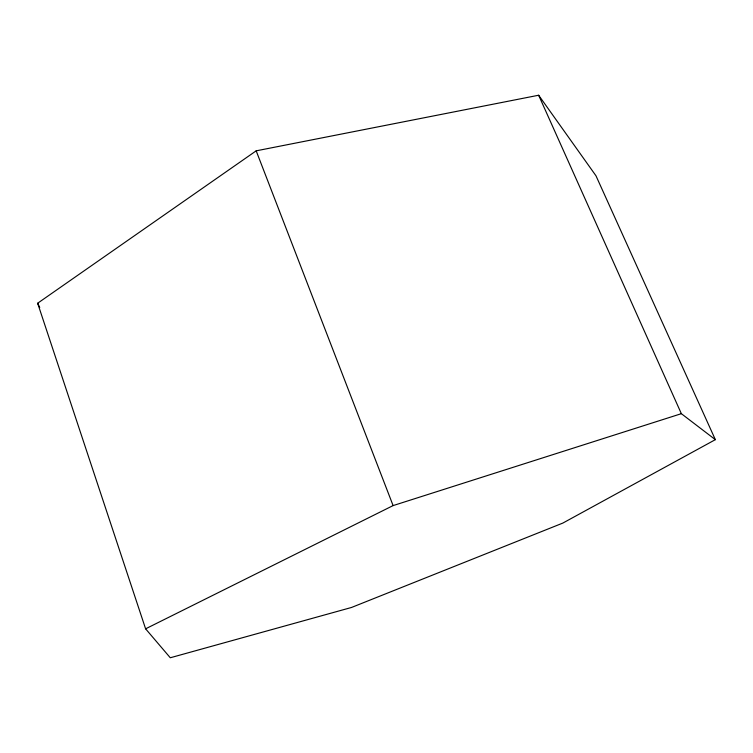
<?xml version="1.0" encoding="UTF-8"?>
<svg xmlns="http://www.w3.org/2000/svg" width="753" height="753" viewBox="0 0 753 753"><rect width="100%" height="100%" fill="white"/><g stroke="black" fill="none" stroke-linecap="round" stroke-linejoin="round"><path stroke-width="1.13" d="M37.65 303.233L256.18 150.835L538.649 95.236L595.99 175.807L715.35 439.658L562.849 523.071L351.5 607.473L170.282 657.764L145.602 628.821L37.65 303.233L39.749 307.422M145.602 628.821L393.104 505.592L681.352 413.679L715.35 439.658M538.649 95.236L681.352 413.679M256.18 150.835L393.104 505.592"/></g></svg>
